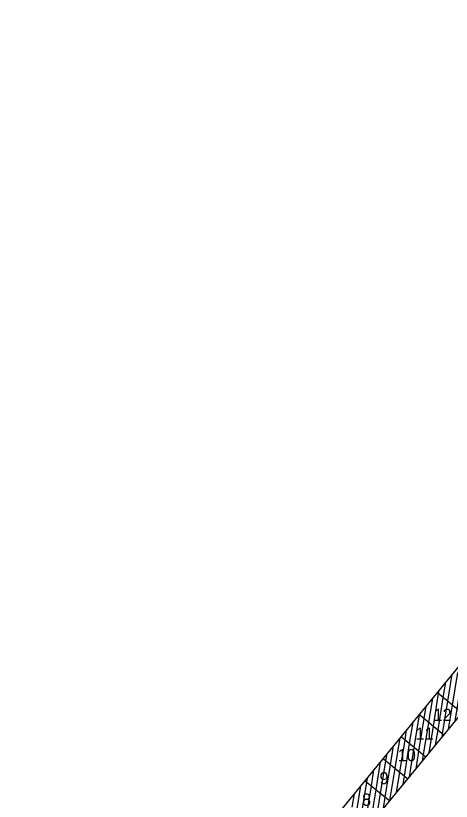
# Model space of a CAD drawing. Header units: metres. Extents: x 64 to 796628, y 142 to 671743.
# Drawn here: x 364141.8 to 364195.2, y 376265.4 to 376361.9 of the extents above; entities that cross this region are included whole.
import ezdxf

# ---------------------------------------------------------------- set-up
doc = ezdxf.new("R2010")
doc.units = ezdxf.units.M
doc.header["$LTSCALE"] = 2
doc.linetypes.add('UNE_LIGNE_CONTINUE', pattern=[0])
for name, color, linetype in [('Bâtiment', 1, 'Continuous'), ('MUR', 7, 'UNE_LIGNE_CONTINUE'), ('Toponymie(noms+numéros)', 7, 'Continuous')]:
    doc.layers.add(name, color=color, linetype=linetype)
doc.layers.add('Espace Vert', color=3, linetype='Continuous', lineweight=5)

msp = doc.modelspace()

# ---------------------------------------------------------------- hatches: boundary and pattern name
at = {"layer": 'Bâtiment'}
h = msp.add_hatch(dxfattribs=at)
h.set_pattern_fill('ANSI31', color=1, scale=0.2, angle=35.8306043, style=0)
h.paths.add_polyline_path([(364195.75, 376281.471), (364193.533, 376278.763), (364196.566, 376276.273), (364198.786, 376278.979)])
h.paths.add_polyline_path([(364195.423, 376279.4), (364196.89, 376279.4), (364196.89, 376278.2), (364195.423, 376278.2)], flags=24)
h = msp.add_hatch(dxfattribs=at)
h.set_pattern_fill('ANSI31', color=1, scale=0.2, angle=35.8306043, style=0)
h.paths.add_polyline_path([(364193.533, 376278.763), (364191.315, 376276.055), (364194.345, 376273.568), (364196.566, 376276.273)])
h.paths.add_polyline_path([(364193.287, 376276.72), (364194.754, 376276.72), (364194.754, 376275.52), (364193.287, 376275.52)], flags=24)
h = msp.add_hatch(dxfattribs=at)
h.set_pattern_fill('ANSI31', color=1, scale=0.2, angle=35.8306043, style=0)
h.paths.add_polyline_path([(364191.315, 376276.055), (364189.098, 376273.347), (364192.125, 376270.862), (364194.345, 376273.568)])
h.paths.add_polyline_path([(364191.124, 376274.037), (364192.324, 376274.037), (364192.324, 376272.837), (364191.124, 376272.837)], flags=24)
h = msp.add_hatch(dxfattribs=at)
h.set_pattern_fill('ANSI31', color=1, scale=0.2, angle=35.8306043, style=0)
h.paths.add_polyline_path([(364189.098, 376273.347), (364186.881, 376270.638), (364189.904, 376268.157), (364192.125, 376270.862)])
h.paths.add_polyline_path([(364188.937, 376271.394), (364190.27, 376271.394), (364190.27, 376270.194), (364188.937, 376270.194)], flags=24)
h = msp.add_hatch(dxfattribs=at)
h.set_pattern_fill('ANSI31', color=256, scale=0.2, angle=35.8306043, style=0)
h.paths.add_polyline_path([(364186.881, 376270.638), (364184.663, 376267.93), (364187.684, 376265.451), (364189.904, 376268.157)])
h.paths.add_polyline_path([(364186.705, 376268.558), (364187.639, 376268.558), (364187.639, 376267.358), (364186.705, 376267.358)], flags=24)
h = msp.add_hatch(dxfattribs=at)
h.set_pattern_fill('ANSI31', color=1, scale=0.2, angle=35.8306043, style=0)
h.paths.add_polyline_path([(364184.663, 376267.93), (364182.446, 376265.222), (364185.464, 376262.746), (364187.684, 376265.451)])
h.paths.add_polyline_path([(364184.559, 376265.923), (364185.492, 376265.923), (364185.492, 376264.723), (364184.559, 376264.723)], flags=24)
at = {"layer": 'Espace Vert'}
h = msp.add_hatch(dxfattribs=at)
h.set_pattern_fill('DOTS', color=3, scale=3, style=0)
edge = h.paths.add_edge_path()
edge.add_line((364135.511, 376197.26), (364130.294, 376201.531))
edge.add_line((364074.719, 376133.658), (364294.99, 376402.67))
edge.add_line((364135.511, 376197.26), (364138.532, 376194.755))
edge.add_line((364142.789, 376200.093), (364138.8, 376195.078))
edge.add_line((364138.8, 376195.078), (364138.532, 376194.755))
edge.add_line((364142.789, 376200.093), (364152.95, 376191.735))
edge.add_line((364137.417, 376172.75), (364152.95, 376191.735))
edge.add_line((364137.417, 376172.75), (364117.504, 376148.602))
edge.add_line((364117.503, 376148.601), (364108.429, 376137.463))
edge.add_line((364108.429, 376137.463), (364088.392, 376111.939))
edge.add_line((364074.719, 376133.658), (364058.668, 376114.1))
edge.add_line((364088.392, 376111.939), (364069.571, 376127.385))

# ---------------------------------------------------------------- linework, layer by layer
at = {"layer": 'Bâtiment', "color": 1, "lineweight": 25}
for p, q in [((364169.923, 376243.811), (364249.349, 376340.589)), ((364193.589, 376278.717), (364196.572, 376276.268)), ((364191.368, 376276.011), (364194.352, 376273.562)), ((364189.148, 376273.306), (364192.132, 376270.857)), ((364186.927, 376270.6), (364189.911, 376268.151)), ((364184.707, 376267.895), (364187.691, 376265.446))]:
    msp.add_line(p, q, dxfattribs=at)
at = {"layer": 'MUR'}
msp.add_line((364130.294, 376201.531), (364294.99, 376402.67), dxfattribs=at)

# ---------------------------------------------------------------- texts
at = {"layer": 'Toponymie(noms+numéros)', "char_height": 1.5, "width": 7.136, "attachment_point": 1}
for s, insert in [('12', (364193.062, 376276.765)), ('11', (364190.852, 376274.466)), ('10', (364188.664, 376271.823)), ('9', (364186.433, 376268.988)), ('8', (364184.287, 376266.353))]:
    msp.add_mtext(s, dxfattribs=dict(at, insert=insert))

doc.saveas('drawing.dxf')
